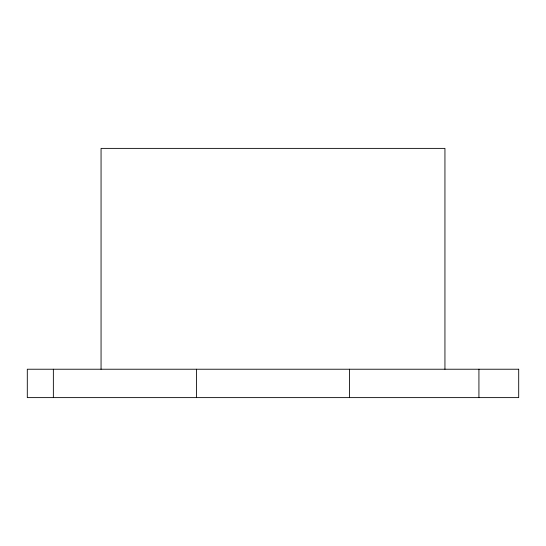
<?xml version="1.0" encoding="UTF-8"?>
<svg xmlns="http://www.w3.org/2000/svg" width="546" height="546" viewBox="0 0 546 546"><rect width="100%" height="100%" fill="white"/><g stroke="black" fill="none" stroke-linecap="round" stroke-linejoin="round"><path stroke-width="0.82" d="M478.924 369.226L478.924 397.618M444.942 369.226L444.942 148.382L101.058 148.382L101.058 369.226M349.501 369.226L349.501 397.618M196.499 369.226L196.499 397.618M53.358 369.226L53.358 397.618M518.7 369.226L27.3 369.226L27.3 397.618L518.7 397.618L518.7 369.226"/></g></svg>
